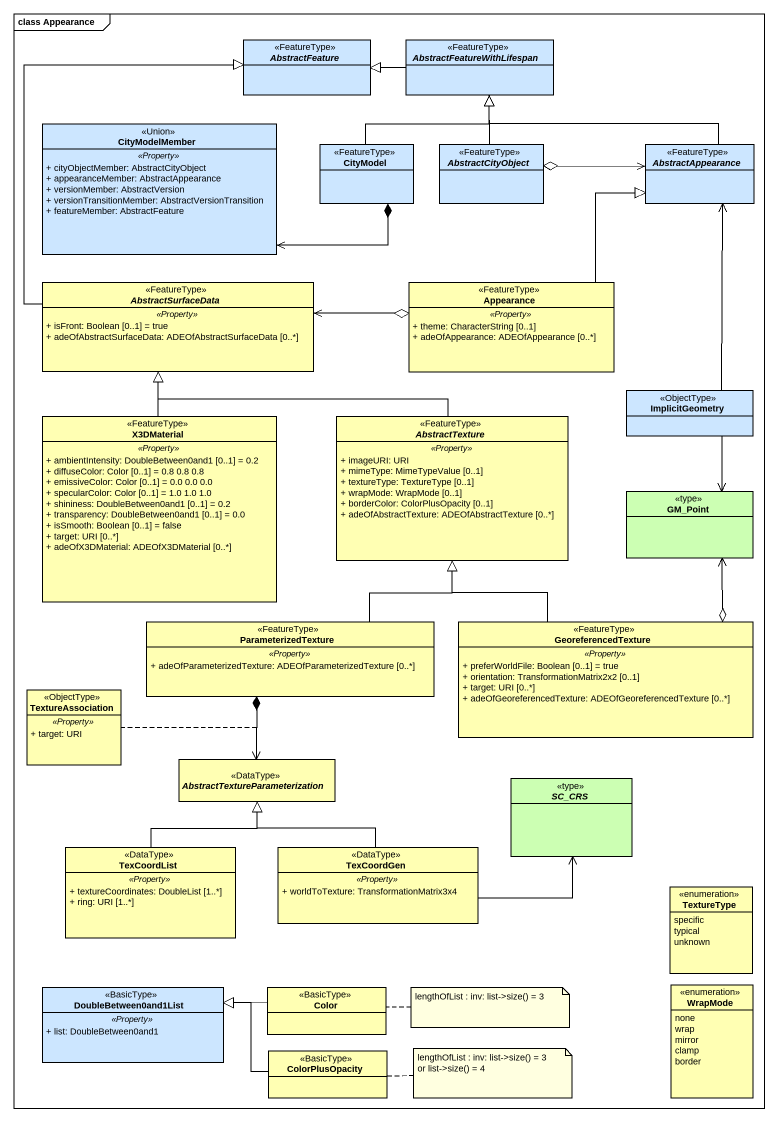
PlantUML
@startuml
mainframe class Appearance
hide circle
hide empty members
skinparam classAttributeIconSize 0
abstract class AbstractFeature <<FeatureType>> #CCE6FF
abstract class AbstractFeatureWithLifespan <<FeatureType>> #CCE6FF
class CityModelMember <<Union>> #CCE6FF {
  .. <<Property>> ..
  + cityObjectMember: AbstractCityObject
  + appearanceMember: AbstractAppearance
  + versionMember: AbstractVersion
  + versionTransitionMember: AbstractVersionTransition
  + featureMember: AbstractFeature
}
class CityModel <<FeatureType>> #CCE6FF
abstract class AbstractCityObject <<FeatureType>> #CCE6FF
abstract class AbstractAppearance <<FeatureType>> #CCE6FF
abstract class AbstractSurfaceData <<FeatureType>> #FFFFB3 {
  .. <<Property>> ..
  + isFront: Boolean [0..1] = true
  + adeOfAbstractSurfaceData: ADEOfAbstractSurfaceData [0..*]
}
class Appearance <<FeatureType>> #FFFFB3 {
  .. <<Property>> ..
  + theme: CharacterString [0..1]
  + adeOfAppearance: ADEOfAppearance [0..*]
}
class ImplicitGeometry <<ObjectType>> #CCE6FF
class X3DMaterial <<FeatureType>> #FFFFB3 {
  .. <<Property>> ..
  + ambientIntensity: DoubleBetween0and1 [0..1] = 0.2
  + diffuseColor: Color [0..1] = 0.8 0.8 0.8
  + emissiveColor: Color [0..1] = 0.0 0.0 0.0
  + specularColor: Color [0..1] = 1.0 1.0 1.0
  + shininess: DoubleBetween0and1 [0..1] = 0.2
  + transparency: DoubleBetween0and1 [0..1] = 0.0
  + isSmooth: Boolean [0..1] = false
  + target: URI [0..*]
  + adeOfX3DMaterial: ADEOfX3DMaterial [0..*]
}
abstract class AbstractTexture <<FeatureType>> #FFFFB3 {
  .. <<Property>> ..
  + imageURI: URI
  + mimeType: MimeTypeValue [0..1]
  + textureType: TextureType [0..1]
  + wrapMode: WrapMode [0..1]
  + borderColor: ColorPlusOpacity [0..1]
  + adeOfAbstractTexture: ADEOfAbstractTexture [0..*]
}
class GM_Point <<type>> #CCFFB3
class ParameterizedTexture <<FeatureType>> #FFFFB3 {
  .. <<Property>> ..
  + adeOfParameterizedTexture: ADEOfParameterizedTexture [0..*]
}
class GeoreferencedTexture <<FeatureType>> #FFFFB3 {
  .. <<Property>> ..
  + preferWorldFile: Boolean [0..1] = true
  + orientation: TransformationMatrix2x2 [0..1]
  + target: URI [0..*]
  + adeOfGeoreferencedTexture: ADEOfGeoreferencedTexture [0..*]
}
class TextureAssociation <<ObjectType>> #FFFFB3 {
  .. <<Property>> ..
  + target: URI
}
abstract class "AbstractTextureParameterization" as AbstractTextureParameterizat <<DataType>> #FFFFB3
abstract class SC_CRS <<type>> #CCFFB3
class TexCoordList <<DataType>> #FFFFB3 {
  .. <<Property>> ..
  + textureCoordinates: DoubleList [1..*]
  + ring: URI [1..*]
}
class TexCoordGen <<DataType>> #FFFFB3 {
  .. <<Property>> ..
  + worldToTexture: TransformationMatrix3x4
}
enum TextureType #FFFFB3 {
  specific
  typical
  unknown
}
enum WrapMode #FFFFB3 {
  none
  wrap
  mirror
  clamp
  border
}
class DoubleBetween0and1List <<BasicType>> #CCE6FF {
  .. <<Property>> ..
  + list: DoubleBetween0and1
}
class Color <<BasicType>> #FFFFB3
class ColorPlusOpacity <<BasicType>> #FFFFB3
AbstractFeatureWithLifespan -left-|> AbstractFeature
CityModel -up-|> AbstractFeatureWithLifespan
CityModel *-left-> CityModelMember
AbstractCityObject -up-|> AbstractFeatureWithLifespan
AbstractCityObject o-right-> AbstractAppearance
AbstractAppearance -left-|> AbstractFeatureWithLifespan
AbstractSurfaceData -up-|> AbstractFeature
Appearance -up-|> AbstractAppearance
Appearance o-left-> AbstractSurfaceData
ImplicitGeometry -up-> AbstractAppearance
ImplicitGeometry --> GM_Point
X3DMaterial -up-|> AbstractSurfaceData
AbstractTexture -left-|> AbstractSurfaceData
ParameterizedTexture -up-|> AbstractTexture
ParameterizedTexture *--> AbstractTextureParameterizat
(ParameterizedTexture, AbstractTextureParameterizat) .. TextureAssociation
GeoreferencedTexture -up-|> AbstractTexture
GeoreferencedTexture o-up-> GM_Point
TexCoordList -up-|> AbstractTextureParameterizat
TexCoordGen -up-|> AbstractTextureParameterizat
TexCoordGen -right-> SC_CRS
Color -left-|> DoubleBetween0and1List
ColorPlusOpacity -left-|> DoubleBetween0and1List
note right of Color : lengthOfList : inv: list->size() = 3
note right of ColorPlusOpacity : lengthOfList : inv: list->size() = 3 or list->size() = 4
@enduml
